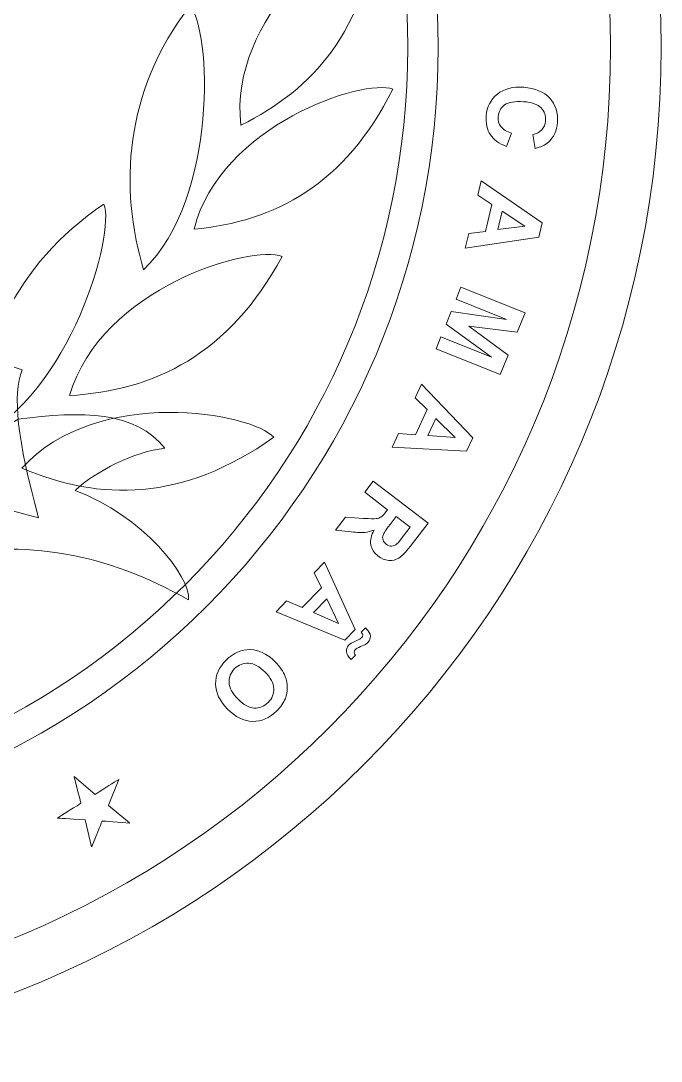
# Model space of a CAD drawing. Header units: millimetres. Extents: x -22.2 to 22.2, y -22.2 to 22.2.
# Drawn here: x 8.19 to 22.25, y -22.25 to 0.58 of the extents above; entities that cross this region are included whole.
import ezdxf

# ---------------------------------------------------------------- set-up
doc = ezdxf.new("R2010")
doc.units = ezdxf.units.MM
doc.header["$MEASUREMENT"] = 0
doc.layers.add('Camada 1', color=7, linetype='Continuous')

msp = doc.modelspace()

# ---------------------------------------------------------------- linework, layer by layer
at = {"layer": 'Camada 1', "lineweight": 9}
for points, knots in [([(0, 22.25), (12.2883, 22.25), (22.25, 12.2883), (22.25, 0), (22.25, 0), (22.25, -12.2883), (12.2883, -22.25), (0, -22.25), (0, -22.25), (-12.2883, -22.25), (-22.25, -12.2883), (-22.25, 0), (-22.25, 0), (-22.25, 12.2883), (-12.2883, 22.25), (0, 22.25)], [0, 0, 0, 0, 0.2, 0.2, 0.2, 0.2, 0.4, 0.4, 0.4, 0.4, 0.6, 0.6, 0.6, 0.6, 1, 1, 1, 1]), ([(0, 22.25), (12.2883, 22.25), (22.25, 12.2883), (22.25, 0), (22.25, 0), (22.25, -12.2883), (12.2883, -22.25), (0, -22.25), (0, -22.25), (-12.2883, -22.25), (-22.25, -12.2883), (-22.25, 0), (-22.25, 0), (-22.25, 12.2883), (-12.2883, 22.25), (0, 22.25)], [0, 0, 0, 0, 0.2, 0.2, 0.2, 0.2, 0.4, 0.4, 0.4, 0.4, 0.6, 0.6, 0.6, 0.6, 1, 1, 1, 1]), ([(0, 21.1375), (11.6739, 21.1375), (21.1375, 11.6739), (21.1375, 0), (21.1375, 0), (21.1375, -11.6739), (11.6739, -21.1375), (0, -21.1375), (0, -21.1375), (-11.6739, -21.1375), (-21.1375, -11.6739), (-21.1375, 0), (-21.1375, 0), (-21.1375, 11.6739), (-11.6739, 21.1375), (0, 21.1375)], [0, 0, 0, 0, 0.2, 0.2, 0.2, 0.2, 0.4, 0.4, 0.4, 0.4, 0.6, 0.6, 0.6, 0.6, 1, 1, 1, 1]), ([(0, 21.1375), (11.6739, 21.1375), (21.1375, 11.6739), (21.1375, 0), (21.1375, 0), (21.1375, -11.6739), (11.6739, -21.1375), (0, -21.1375), (0, -21.1375), (-11.6739, -21.1375), (-21.1375, -11.6739), (-21.1375, 0), (-21.1375, 0), (-21.1375, 11.6739), (-11.6739, 21.1375), (0, 21.1375)], [0, 0, 0, 0, 0.2, 0.2, 0.2, 0.2, 0.4, 0.4, 0.4, 0.4, 0.6, 0.6, 0.6, 0.6, 1, 1, 1, 1]), ([(0, 17.355), (9.5849, 17.355), (17.355, 9.5849), (17.355, 0), (17.355, 0), (17.355, -9.5849), (9.5849, -17.355), (0, -17.355), (0, -17.355), (-9.5849, -17.355), (-17.355, -9.5849), (-17.355, 0), (-17.355, 0), (-17.355, 9.5849), (-9.5849, 17.355), (0, 17.355)], [0, 0, 0, 0, 0.2, 0.2, 0.2, 0.2, 0.4, 0.4, 0.4, 0.4, 0.6, 0.6, 0.6, 0.6, 1, 1, 1, 1]), ([(0, 16.6875), (9.2162, 16.6875), (16.6875, 9.2162), (16.6875, 0), (16.6875, 0), (16.6875, -9.2162), (9.2162, -16.6875), (0, -16.6875), (0, -16.6875), (-9.2162, -16.6875), (-16.6875, -9.2162), (-16.6875, 0), (-16.6875, 0), (-16.6875, 9.2162), (-9.2162, 16.6875), (0, 16.6875)], [0, 0, 0, 0, 0.2, 0.2, 0.2, 0.2, 0.4, 0.4, 0.4, 0.4, 0.6, 0.6, 0.6, 0.6, 1, 1, 1, 1]), ([(15.9995, 2.7135), (15.7727, 0.3792), (14.6272, -0.9232), (13.0253, -1.7134), (13.0253, -1.7134), (12.7474, 0.6319), (15.3262, 2.7198), (15.9995, 2.7135)], [0, 0, 0, 0, 0.3333333, 0.3333333, 0.3333333, 0.3333333, 1, 1, 1, 1]), ([(11.9103, 0.9097), (10.4471, -1.0038), (10.3607, -3.07), (10.888, -4.8905), (10.888, -4.8905), (12.5427, -3.2797), (12.366, 0.3967), (11.9103, 0.9097)], [0, 0, 0, 0, 0.3333333, 0.3333333, 0.3333333, 0.3333333, 1, 1, 1, 1]), ([(16.3575, -0.9233), (15.3112, -3.0223), (13.7758, -3.8291), (11.9973, -3.9944), (11.9973, -3.9944), (12.5761, -1.7048), (15.731, -0.6768), (16.3575, -0.9233)], [0, 0, 0, 0, 0.3333333, 0.3333333, 0.3333333, 0.3333333, 1, 1, 1, 1]), ([(18.9671, -1.8887), (18.9671, -1.8887), (18.8536, -2.1772), (18.8536, -2.1772), (18.8536, -2.1772), (18.6907, -2.119), (18.5731, -2.0338), (18.5003, -1.9221), (18.5003, -1.9221), (18.4279, -1.8105), (18.3977, -1.6737), (18.4101, -1.5115), (18.4101, -1.5115), (18.4256, -1.3106), (18.5068, -1.151), (18.654, -1.0321), (18.654, -1.0321), (18.8011, -0.9135), (18.9935, -0.8632), (19.2316, -0.8815), (19.2316, -0.8815), (19.4831, -0.9008), (19.6737, -0.9809), (19.803, -1.1214), (19.803, -1.1214), (19.9323, -1.2619), (19.9889, -1.4382), (19.9726, -1.6499), (19.9726, -1.6499), (19.9584, -1.835), (19.8919, -1.9809), (19.7737, -2.0879), (19.7737, -2.0879), (19.7037, -2.1519), (19.6069, -2.1961), (19.4829, -2.2213), (19.4829, -2.2213), (19.4829, -2.2213), (19.4343, -1.914), (19.4343, -1.914), (19.4343, -1.914), (19.5138, -1.902), (19.5785, -1.8695), (19.6283, -1.8163), (19.6283, -1.8163), (19.678, -1.7628), (19.7058, -1.6956), (19.712, -1.6148), (19.712, -1.6148), (19.7207, -1.5025), (19.6876, -1.4084), (19.6124, -1.3325), (19.6124, -1.3325), (19.5376, -1.2563), (19.41, -1.2115), (19.23, -1.1977), (19.23, -1.1977), (19.0393, -1.1831), (18.9006, -1.207), (18.8144, -1.2694), (18.8144, -1.2694), (18.7278, -1.3321), (18.6806, -1.4184), (18.6721, -1.5284), (18.6721, -1.5284), (18.6659, -1.6097), (18.6861, -1.6817), (18.7334, -1.7441), (18.7334, -1.7441), (18.7805, -1.8064), (18.8582, -1.8549), (18.9671, -1.8887)], [0, 0, 0, 0, 0.0526316, 0.0526316, 0.0526316, 0.0526316, 0.1052632, 0.1052632, 0.1052632, 0.1052632, 0.1578947, 0.1578947, 0.1578947, 0.1578947, 0.2105263, 0.2105263, 0.2105263, 0.2105263, 0.2631579, 0.2631579, 0.2631579, 0.2631579, 0.3157895, 0.3157895, 0.3157895, 0.3157895, 0.3684211, 0.3684211, 0.3684211, 0.3684211, 0.4210526, 0.4210526, 0.4210526, 0.4210526, 0.4736842, 0.4736842, 0.4736842, 0.4736842, 0.5263158, 0.5263158, 0.5263158, 0.5263158, 0.5789474, 0.5789474, 0.5789474, 0.5789474, 0.6315789, 0.6315789, 0.6315789, 0.6315789, 0.6842105, 0.6842105, 0.6842105, 0.6842105, 0.7368421, 0.7368421, 0.7368421, 0.7368421, 0.7894737, 0.7894737, 0.7894737, 0.7894737, 0.8421053, 0.8421053, 0.8421053, 0.8421053, 0.8947368, 0.8947368, 0.8947368, 0.8947368, 1, 1, 1, 1]), ([(17.9502, -4.4129), (17.9502, -4.4129), (18.026, -4.0911), (18.026, -4.0911), (18.026, -4.0911), (18.026, -4.0911), (18.3918, -4.0427), (18.3918, -4.0427), (18.3918, -4.0427), (18.3918, -4.0427), (18.5311, -3.4511), (18.5311, -3.4511), (18.5311, -3.4511), (18.5311, -3.4511), (18.2241, -3.2495), (18.2241, -3.2495), (18.2241, -3.2495), (18.2241, -3.2495), (18.2985, -2.9335), (18.2985, -2.9335), (18.2985, -2.9335), (18.2985, -2.9335), (19.6389, -3.8536), (19.6389, -3.8536), (19.6389, -3.8536), (19.6389, -3.8536), (19.5646, -4.1692), (19.5646, -4.1692), (19.5646, -4.1692), (19.5646, -4.1692), (17.9502, -4.4129), (17.9502, -4.4129)], [0, 0, 0, 0, 0.1111111, 0.1111111, 0.1111111, 0.1111111, 0.2222222, 0.2222222, 0.2222222, 0.2222222, 0.3333333, 0.3333333, 0.3333333, 0.3333333, 0.4444444, 0.4444444, 0.4444444, 0.4444444, 0.5555556, 0.5555556, 0.5555556, 0.5555556, 0.6666667, 0.6666667, 0.6666667, 0.6666667, 0.7777778, 0.7777778, 0.7777778, 0.7777778, 1, 1, 1, 1]), ([(10.016, -3.4453), (8.0192, -4.7926), (7.2787, -6.7234), (7.1981, -8.6171), (7.1981, -8.6171), (9.28, -7.6177), (10.2844, -4.0768), (10.016, -3.4453)], [0, 0, 0, 0, 0.3333333, 0.3333333, 0.3333333, 0.3333333, 1, 1, 1, 1]), ([(18.6639, -4.0046), (18.6639, -4.0046), (19.2582, -3.9282), (19.2582, -3.9282), (19.2582, -3.9282), (19.2582, -3.9282), (18.759, -3.6004), (18.759, -3.6004), (18.759, -3.6004), (18.759, -3.6004), (18.6639, -4.0046), (18.6639, -4.0046)], [0, 0, 0, 0, 0.25, 0.25, 0.25, 0.25, 0.5, 0.5, 0.5, 0.5, 1, 1, 1, 1]), ([(13.9301, -4.5954), (12.7619, -6.7496), (11.1295, -7.5369), (9.2662, -7.6455), (9.2662, -7.6455), (9.9532, -5.2753), (13.2847, -4.3153), (13.9301, -4.5954)], [0, 0, 0, 0, 0.3333333, 0.3333333, 0.3333333, 0.3333333, 1, 1, 1, 1]), ([(-6.9449, -7.1911), (-1.5646, -5.3338), (3.0804, -5.237), (8.2255, -7.084), (8.2255, -7.084), (8.0074, -7.6208), (8.1152, -8.6197), (8.5857, -10.3248), (8.5857, -10.3248), (3.3351, -8.8825), (-1.8213, -8.9823), (-6.8953, -10.9504), (-6.8953, -10.9504), (-6.615, -9.5236), (-6.6226, -8.2651), (-6.9449, -7.1911)], [0, 0, 0, 0, 0.2, 0.2, 0.2, 0.2, 0.4, 0.4, 0.4, 0.4, 0.6, 0.6, 0.6, 0.6, 1, 1, 1, 1]), ([(17.8543, -5.2644), (17.8543, -5.2644), (19.2608, -5.8289), (19.2608, -5.8289), (19.2608, -5.8289), (19.2608, -5.8289), (19.0896, -6.2556), (19.0896, -6.2556), (19.0896, -6.2556), (19.0896, -6.2556), (18.0291, -6.1226), (18.0291, -6.1226), (18.0291, -6.1226), (18.0291, -6.1226), (18.8884, -6.7568), (18.8884, -6.7568), (18.8884, -6.7568), (18.8884, -6.7568), (18.7168, -7.1843), (18.7168, -7.1843), (18.7168, -7.1843), (18.7168, -7.1843), (17.3103, -6.6198), (17.3103, -6.6198), (17.3103, -6.6198), (17.3103, -6.6198), (17.4159, -6.3566), (17.4159, -6.3566), (17.4159, -6.3566), (17.4159, -6.3566), (18.5236, -6.8), (18.5236, -6.8), (18.5236, -6.8), (18.5236, -6.8), (17.5276, -6.0783), (17.5276, -6.0783), (17.5276, -6.0783), (17.5276, -6.0783), (17.6375, -5.8046), (17.6375, -5.8046), (17.6375, -5.8046), (17.6375, -5.8046), (18.8555, -5.973), (18.8555, -5.973), (18.8555, -5.973), (18.8555, -5.973), (17.7487, -5.5276), (17.7487, -5.5276), (17.7487, -5.5276), (17.7487, -5.5276), (17.8543, -5.2644), (17.8543, -5.2644)], [0, 0, 0, 0, 0.0714286, 0.0714286, 0.0714286, 0.0714286, 0.1428571, 0.1428571, 0.1428571, 0.1428571, 0.2142857, 0.2142857, 0.2142857, 0.2142857, 0.2857143, 0.2857143, 0.2857143, 0.2857143, 0.3571429, 0.3571429, 0.3571429, 0.3571429, 0.4285714, 0.4285714, 0.4285714, 0.4285714, 0.5, 0.5, 0.5, 0.5, 0.5714286, 0.5714286, 0.5714286, 0.5714286, 0.6428571, 0.6428571, 0.6428571, 0.6428571, 0.7142857, 0.7142857, 0.7142857, 0.7142857, 0.7857143, 0.7857143, 0.7857143, 0.7857143, 0.8571429, 0.8571429, 0.8571429, 0.8571429, 1, 1, 1, 1]), ([(13.7455, -8.5619), (11.746, -9.9787), (9.9337, -9.964), (8.2141, -9.2385), (8.2141, -9.2385), (9.8772, -7.4155), (13.2902, -8.0256), (13.7455, -8.5619)], [0, 0, 0, 0, 0.3333333, 0.3333333, 0.3333333, 0.3333333, 1, 1, 1, 1]), ([(16.3475, -8.7767), (16.3475, -8.7767), (16.4871, -8.477), (16.4871, -8.477), (16.4871, -8.477), (16.4871, -8.477), (16.8551, -8.504), (16.8551, -8.504), (16.8551, -8.504), (16.8551, -8.504), (17.1117, -7.953), (17.1117, -7.953), (17.1117, -7.953), (17.1117, -7.953), (16.8521, -7.6932), (16.8521, -7.6932), (16.8521, -7.6932), (16.8521, -7.6932), (16.9892, -7.399), (16.9892, -7.399), (16.9892, -7.399), (16.9892, -7.399), (18.1146, -8.5723), (18.1146, -8.5723), (18.1146, -8.5723), (18.1146, -8.5723), (17.9777, -8.8663), (17.9777, -8.8663), (17.9777, -8.8663), (17.9777, -8.8663), (16.3475, -8.7767), (16.3475, -8.7767)], [0, 0, 0, 0, 0.1111111, 0.1111111, 0.1111111, 0.1111111, 0.2222222, 0.2222222, 0.2222222, 0.2222222, 0.3333333, 0.3333333, 0.3333333, 0.3333333, 0.4444444, 0.4444444, 0.4444444, 0.4444444, 0.5555556, 0.5555556, 0.5555556, 0.5555556, 0.6666667, 0.6666667, 0.6666667, 0.6666667, 0.7777778, 0.7777778, 0.7777778, 0.7777778, 1, 1, 1, 1]), ([(5.6284, -9.6393), (5.6284, -9.6393), (6.2155, -11.1651), (6.2155, -11.1651), (6.2155, -11.1651), (8.4047, -10.7971), (10.0291, -11.0976), (11.8766, -12.1298), (11.8766, -12.1298), (11.9265, -11.6059), (10.8711, -10.2854), (9.3851, -9.7264), (9.3851, -9.7264), (9.8438, -9.3007), (10.6938, -8.8732), (11.3585, -8.8004), (11.3585, -8.8004), (10.7198, -7.9911), (9.5256, -7.9755), (8.1372, -8.1659), (8.1372, -8.1659), (8.1372, -8.1659), (5.6284, -9.6393), (5.6284, -9.6393)], [0, 0, 0, 0, 0.1428571, 0.1428571, 0.1428571, 0.1428571, 0.2857143, 0.2857143, 0.2857143, 0.2857143, 0.4285714, 0.4285714, 0.4285714, 0.4285714, 0.5714286, 0.5714286, 0.5714286, 0.5714286, 0.7142857, 0.7142857, 0.7142857, 0.7142857, 1, 1, 1, 1]), ([(17.1292, -8.522), (17.1292, -8.522), (17.7267, -8.568), (17.7267, -8.568), (17.7267, -8.568), (17.7267, -8.568), (17.3046, -8.1456), (17.3046, -8.1456), (17.3046, -8.1456), (17.3046, -8.1456), (17.1292, -8.522), (17.1292, -8.522)], [0, 0, 0, 0, 0.25, 0.25, 0.25, 0.25, 0.5, 0.5, 0.5, 0.5, 1, 1, 1, 1]), ([(15.9299, -9.521), (15.9299, -9.521), (17.132, -10.4441), (17.132, -10.4441), (17.132, -10.4441), (17.132, -10.4441), (16.7394, -10.9553), (16.7394, -10.9553), (16.7394, -10.9553), (16.6408, -11.0837), (16.5582, -11.1688), (16.4919, -11.2104), (16.4919, -11.2104), (16.4255, -11.2524), (16.3514, -11.2694), (16.2694, -11.262), (16.2694, -11.262), (16.1872, -11.2545), (16.1107, -11.2238), (16.0397, -11.1692), (16.0397, -11.1692), (15.9493, -11.0998), (15.8951, -11.0163), (15.8769, -10.9184), (15.8769, -10.9184), (15.8587, -10.8203), (15.8824, -10.7131), (15.9478, -10.5961), (15.9478, -10.5961), (15.8771, -10.6249), (15.8104, -10.6423), (15.7478, -10.648), (15.7478, -10.648), (15.6849, -10.654), (15.5846, -10.6498), (15.4468, -10.6356), (15.4468, -10.6356), (15.4468, -10.6356), (15.0997, -10.6023), (15.0997, -10.6023), (15.0997, -10.6023), (15.0997, -10.6023), (15.3225, -10.3121), (15.3225, -10.3121), (15.3225, -10.3121), (15.3225, -10.3121), (15.7186, -10.3396), (15.7186, -10.3396), (15.7186, -10.3396), (15.8597, -10.3487), (15.9513, -10.3511), (15.9935, -10.3465), (15.9935, -10.3465), (16.0352, -10.3421), (16.0707, -10.3306), (16.0994, -10.3117), (16.0994, -10.3117), (16.1283, -10.2925), (16.1642, -10.2552), (16.2072, -10.1992), (16.2072, -10.1992), (16.2072, -10.1992), (16.245, -10.1499), (16.245, -10.1499), (16.245, -10.1499), (16.245, -10.1499), (15.743, -9.7645), (15.743, -9.7645), (15.743, -9.7645), (15.743, -9.7645), (15.9299, -9.521), (15.9299, -9.521)], [0, 0, 0, 0, 0.0526316, 0.0526316, 0.0526316, 0.0526316, 0.1052632, 0.1052632, 0.1052632, 0.1052632, 0.1578947, 0.1578947, 0.1578947, 0.1578947, 0.2105263, 0.2105263, 0.2105263, 0.2105263, 0.2631579, 0.2631579, 0.2631579, 0.2631579, 0.3157895, 0.3157895, 0.3157895, 0.3157895, 0.3684211, 0.3684211, 0.3684211, 0.3684211, 0.4210526, 0.4210526, 0.4210526, 0.4210526, 0.4736842, 0.4736842, 0.4736842, 0.4736842, 0.5263158, 0.5263158, 0.5263158, 0.5263158, 0.5789474, 0.5789474, 0.5789474, 0.5789474, 0.6315789, 0.6315789, 0.6315789, 0.6315789, 0.6842105, 0.6842105, 0.6842105, 0.6842105, 0.7368421, 0.7368421, 0.7368421, 0.7368421, 0.7894737, 0.7894737, 0.7894737, 0.7894737, 0.8421053, 0.8421053, 0.8421053, 0.8421053, 0.8947368, 0.8947368, 0.8947368, 0.8947368, 1, 1, 1, 1]), ([(16.4364, -10.2969), (16.4364, -10.2969), (16.2984, -10.4765), (16.2984, -10.4765), (16.2984, -10.4765), (16.209, -10.593), (16.1584, -10.6693), (16.1459, -10.7059), (16.1459, -10.7059), (16.1335, -10.7422), (16.133, -10.7783), (16.1446, -10.813), (16.1446, -10.813), (16.1559, -10.848), (16.18, -10.8793), (16.2161, -10.907), (16.2161, -10.907), (16.2567, -10.9382), (16.2974, -10.9522), (16.3392, -10.95), (16.3392, -10.95), (16.3807, -10.9475), (16.4197, -10.9291), (16.4562, -10.8948), (16.4562, -10.8948), (16.4744, -10.8771), (16.521, -10.8191), (16.5964, -10.7209), (16.5964, -10.7209), (16.5964, -10.7209), (16.7419, -10.5315), (16.7419, -10.5315), (16.7419, -10.5315), (16.7419, -10.5315), (16.4364, -10.2969), (16.4364, -10.2969)], [0, 0, 0, 0, 0.1, 0.1, 0.1, 0.1, 0.2, 0.2, 0.2, 0.2, 0.3, 0.3, 0.3, 0.3, 0.4, 0.4, 0.4, 0.4, 0.5, 0.5, 0.5, 0.5, 0.6, 0.6, 0.6, 0.6, 0.7, 0.7, 0.7, 0.7, 0.8, 0.8, 0.8, 0.8, 1, 1, 1, 1]), ([(13.7992, -12.3887), (13.7992, -12.3887), (14.0298, -12.1518), (14.0298, -12.1518), (14.0298, -12.1518), (14.0298, -12.1518), (14.3683, -12.2986), (14.3683, -12.2986), (14.3683, -12.2986), (14.3683, -12.2986), (14.7922, -11.8631), (14.7922, -11.8631), (14.7922, -11.8631), (14.7922, -11.8631), (14.6328, -11.5322), (14.6328, -11.5322), (14.6328, -11.5322), (14.6328, -11.5322), (14.8592, -11.2996), (14.8592, -11.2996), (14.8592, -11.2996), (14.8592, -11.2996), (15.5349, -12.7783), (15.5349, -12.7783), (15.5349, -12.7783), (15.5349, -12.7783), (15.3088, -13.0107), (15.3088, -13.0107), (15.3088, -13.0107), (15.3088, -13.0107), (13.7992, -12.3887), (13.7992, -12.3887)], [0, 0, 0, 0, 0.1111111, 0.1111111, 0.1111111, 0.1111111, 0.2222222, 0.2222222, 0.2222222, 0.2222222, 0.3333333, 0.3333333, 0.3333333, 0.3333333, 0.4444444, 0.4444444, 0.4444444, 0.4444444, 0.5555556, 0.5555556, 0.5555556, 0.5555556, 0.6666667, 0.6666667, 0.6666667, 0.6666667, 0.7777778, 0.7777778, 0.7777778, 0.7777778, 1, 1, 1, 1]), ([(14.6212, -12.406), (14.6212, -12.406), (15.1701, -12.6464), (15.1701, -12.6464), (15.1701, -12.6464), (15.1701, -12.6464), (14.9108, -12.1084), (14.9108, -12.1084), (14.9108, -12.1084), (14.9108, -12.1084), (14.6212, -12.406), (14.6212, -12.406)], [0, 0, 0, 0, 0.25, 0.25, 0.25, 0.25, 0.5, 0.5, 0.5, 0.5, 1, 1, 1, 1]), ([(15.6644, -12.8394), (15.6644, -12.8394), (15.7574, -12.7438), (15.7574, -12.7438), (15.7574, -12.7438), (15.7693, -12.7544), (15.7784, -12.7628), (15.7847, -12.769), (15.7847, -12.769), (15.8365, -12.8194), (15.8642, -12.8709), (15.8674, -12.9232), (15.8674, -12.9232), (15.8711, -12.9756), (15.8533, -13.0217), (15.8149, -13.0612), (15.8149, -13.0612), (15.7979, -13.0786), (15.7806, -13.0928), (15.7623, -13.104), (15.7623, -13.104), (15.744, -13.1152), (15.7071, -13.132), (15.6515, -13.1542), (15.6515, -13.1542), (15.5956, -13.1766), (15.5571, -13.1987), (15.5352, -13.2212), (15.5352, -13.2212), (15.5199, -13.2368), (15.5122, -13.2549), (15.5117, -13.2751), (15.5117, -13.2751), (15.5112, -13.2958), (15.5215, -13.3186), (15.5421, -13.3445), (15.5421, -13.3445), (15.5421, -13.3445), (15.449, -13.4401), (15.449, -13.4401), (15.449, -13.4401), (15.382, -13.3739), (15.3461, -13.3148), (15.3406, -13.2622), (15.3406, -13.2622), (15.3354, -13.2094), (15.3515, -13.164), (15.3889, -13.1255), (15.3889, -13.1255), (15.4053, -13.1086), (15.4232, -13.0939), (15.4425, -13.0813), (15.4425, -13.0813), (15.4566, -13.0728), (15.4947, -13.0548), (15.5567, -13.027), (15.5567, -13.027), (15.619, -12.999), (15.6597, -12.9747), (15.68, -12.9539), (15.68, -12.9539), (15.6954, -12.938), (15.7024, -12.9212), (15.7013, -12.9028), (15.7013, -12.9028), (15.7005, -12.8843), (15.6879, -12.8633), (15.6644, -12.8394)], [0, 0, 0, 0, 0.0555556, 0.0555556, 0.0555556, 0.0555556, 0.1111111, 0.1111111, 0.1111111, 0.1111111, 0.1666667, 0.1666667, 0.1666667, 0.1666667, 0.2222222, 0.2222222, 0.2222222, 0.2222222, 0.2777778, 0.2777778, 0.2777778, 0.2777778, 0.3333333, 0.3333333, 0.3333333, 0.3333333, 0.3888889, 0.3888889, 0.3888889, 0.3888889, 0.4444444, 0.4444444, 0.4444444, 0.4444444, 0.5, 0.5, 0.5, 0.5, 0.5555556, 0.5555556, 0.5555556, 0.5555556, 0.6111111, 0.6111111, 0.6111111, 0.6111111, 0.6666667, 0.6666667, 0.6666667, 0.6666667, 0.7222222, 0.7222222, 0.7222222, 0.7222222, 0.7777778, 0.7777778, 0.7777778, 0.7777778, 0.8333333, 0.8333333, 0.8333333, 0.8333333, 0.8888889, 0.8888889, 0.8888889, 0.8888889, 1, 1, 1, 1]), ([(13.7725, -13.4833), (13.8813, -13.593), (13.9561, -13.7016), (13.9973, -13.8088), (13.9973, -13.8088), (14.0274, -13.8878), (14.0427, -13.9704), (14.0436, -14.056), (14.0436, -14.056), (14.0444, -14.1416), (14.0301, -14.2198), (14.0009, -14.291), (14.0009, -14.291), (13.9618, -14.386), (13.8985, -14.477), (13.8108, -14.5639), (13.8108, -14.5639), (13.652, -14.7213), (13.4763, -14.7976), (13.2832, -14.7937), (13.2832, -14.7937), (13.0901, -14.7894), (12.9067, -14.6995), (12.7326, -14.5239), (12.7326, -14.5239), (12.56, -14.3497), (12.4723, -14.1664), (12.4694, -13.9746), (12.4694, -13.9746), (12.4663, -13.7824), (12.5441, -13.608), (12.7022, -13.4513), (12.7022, -13.4513), (12.8623, -13.2926), (13.0383, -13.2151), (13.2299, -13.2194), (13.2299, -13.2194), (13.4212, -13.2235), (13.6022, -13.3114), (13.7725, -13.4833)], [0, 0, 0, 0, 0.0909091, 0.0909091, 0.0909091, 0.0909091, 0.1818182, 0.1818182, 0.1818182, 0.1818182, 0.2727273, 0.2727273, 0.2727273, 0.2727273, 0.3636364, 0.3636364, 0.3636364, 0.3636364, 0.4545455, 0.4545455, 0.4545455, 0.4545455, 0.5454545, 0.5454545, 0.5454545, 0.5454545, 0.6363636, 0.6363636, 0.6363636, 0.6363636, 0.7272727, 0.7272727, 0.7272727, 0.7272727, 0.8181818, 0.8181818, 0.8181818, 0.8181818, 1, 1, 1, 1]), ([(13.5557, -13.7125), (13.4347, -13.5905), (13.3148, -13.5262), (13.1959, -13.5189), (13.1959, -13.5189), (13.0772, -13.5118), (12.9742, -13.5513), (12.8875, -13.6373), (12.8875, -13.6373), (12.8006, -13.7234), (12.7604, -13.8253), (12.7664, -13.943), (12.7664, -13.943), (12.7728, -14.0608), (12.8379, -14.182), (12.9619, -14.3071), (12.9619, -14.3071), (13.0843, -14.4306), (13.2027, -14.496), (13.3172, -14.5028), (13.3172, -14.5028), (13.4316, -14.51), (13.5336, -14.469), (13.6235, -14.3799), (13.6235, -14.3799), (13.7132, -14.291), (13.7551, -14.1884), (13.7492, -14.0727), (13.7492, -14.0727), (13.743, -13.9566), (13.6787, -13.8366), (13.5557, -13.7125)], [0, 0, 0, 0, 0.1111111, 0.1111111, 0.1111111, 0.1111111, 0.2222222, 0.2222222, 0.2222222, 0.2222222, 0.3333333, 0.3333333, 0.3333333, 0.3333333, 0.4444444, 0.4444444, 0.4444444, 0.4444444, 0.5555556, 0.5555556, 0.5555556, 0.5555556, 0.6666667, 0.6666667, 0.6666667, 0.6666667, 0.7777778, 0.7777778, 0.7777778, 0.7777778, 1, 1, 1, 1]), ([(9.3626, -16.0052), (9.3626, -16.0052), (9.3698, -16.0007), (9.3698, -16.0007), (9.3698, -16.0007), (9.3698, -16.0007), (9.8306, -16.395), (9.8306, -16.395), (9.8306, -16.395), (10.0613, -16.2474), (10.23, -16.1406), (10.3371, -16.0736), (10.3371, -16.0736), (10.3371, -16.0736), (10.3439, -16.0693), (10.3439, -16.0693), (10.3439, -16.0693), (10.3439, -16.0693), (10.346, -16.0726), (10.346, -16.0726), (10.346, -16.0726), (10.346, -16.0726), (10.1209, -16.6328), (10.1209, -16.6328), (10.1209, -16.6328), (10.1209, -16.6328), (10.1232, -16.6364), (10.1232, -16.6364), (10.1232, -16.6364), (10.1232, -16.6364), (10.5837, -17.0212), (10.5837, -17.0212), (10.5837, -17.0212), (10.5837, -17.0212), (10.5764, -17.0257), (10.5764, -17.0257), (10.5764, -17.0257), (10.1813, -16.9967), (9.9829, -16.9809), (9.9814, -16.9785), (9.9814, -16.9785), (9.9694, -17.004), (9.8944, -17.1906), (9.7564, -17.5387), (9.7564, -17.5387), (9.7564, -17.5387), (9.7492, -17.5432), (9.7492, -17.5432), (9.7492, -17.5432), (9.7492, -17.5432), (9.6059, -16.955), (9.6059, -16.955), (9.6059, -16.955), (9.2376, -16.9303), (9.0364, -16.9179), (9.0023, -16.918), (9.0023, -16.918), (9.0023, -16.918), (8.998, -16.9111), (8.998, -16.9111), (8.998, -16.9111), (8.998, -16.9111), (9.0049, -16.9069), (9.0049, -16.9069), (9.0049, -16.9069), (9.112, -16.8399), (9.2819, -16.7349), (9.5154, -16.5921), (9.5154, -16.5921), (9.4159, -16.205), (9.3651, -16.0091), (9.3626, -16.0052)], [0, 0, 0, 0, 0.0526316, 0.0526316, 0.0526316, 0.0526316, 0.1052632, 0.1052632, 0.1052632, 0.1052632, 0.1578947, 0.1578947, 0.1578947, 0.1578947, 0.2105263, 0.2105263, 0.2105263, 0.2105263, 0.2631579, 0.2631579, 0.2631579, 0.2631579, 0.3157895, 0.3157895, 0.3157895, 0.3157895, 0.3684211, 0.3684211, 0.3684211, 0.3684211, 0.4210526, 0.4210526, 0.4210526, 0.4210526, 0.4736842, 0.4736842, 0.4736842, 0.4736842, 0.5263158, 0.5263158, 0.5263158, 0.5263158, 0.5789474, 0.5789474, 0.5789474, 0.5789474, 0.6315789, 0.6315789, 0.6315789, 0.6315789, 0.6842105, 0.6842105, 0.6842105, 0.6842105, 0.7368421, 0.7368421, 0.7368421, 0.7368421, 0.7894737, 0.7894737, 0.7894737, 0.7894737, 0.8421053, 0.8421053, 0.8421053, 0.8421053, 0.8947368, 0.8947368, 0.8947368, 0.8947368, 1, 1, 1, 1])]:
    msp.add_open_spline(points, degree=3, knots=knots, dxfattribs=at)

doc.saveas('drawing.dxf')
